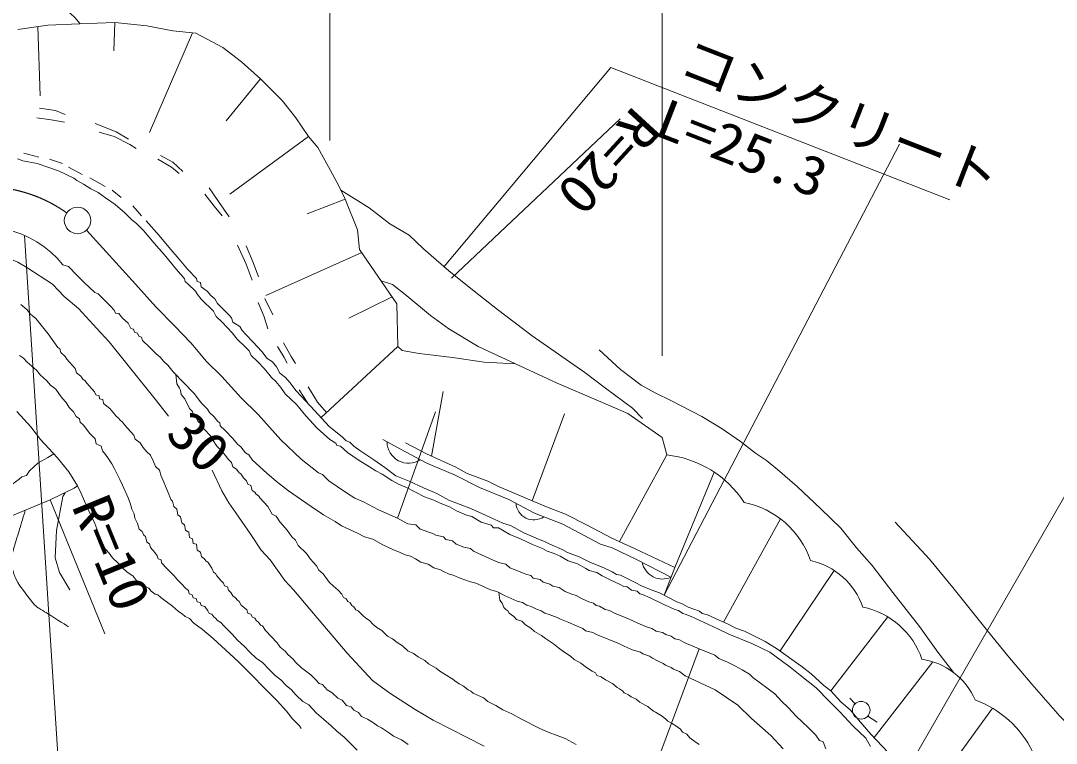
# Model space of a CAD drawing. Units: millimetres, scale not verified. Extents: x 40000 to 680000, y 20000 to 380000.
# Drawn here: x 237060 to 304489, y 293704 to 340715 of the extents above; entities that cross this region are included whole.
import ezdxf
from ezdxf.enums import TextEntityAlignment as Align

# ---------------------------------------------------------------- set-up
doc = ezdxf.new("R2010")
doc.units = ezdxf.units.MM
doc.header["$LTSCALE"] = 1000
doc.linetypes.add('CHAIN', pattern=[18.5, 12, -1.5, 3.5, -1.5])
for name, color, linetype, lineweight in [('M-BGD', 7, 'Continuous', 13), ('M-BMK', 2, 'CHAIN', 13), ('M-STR-HTXT', 7, 'Continuous', 13), ('M-WORK', 1, 'Continuous', 13)]:
    doc.layers.add(name, color=color, linetype=linetype, lineweight=lineweight)
doc.styles.add('ＭＳ ゴシック', font='')
doc.styles.get('ＭＳ ゴシック').set_extended_font_data('MS Gothic')

msp = doc.modelspace()

# ---------------------------------------------------------------- linework, layer by layer
at = {"layer": 'M-BGD'}
msp.add_circle((240760, 327718), 860, dxfattribs=at)
at = {"layer": 'M-BMK'}
msp.add_lwpolyline([(241336, 327080), (244531, 323574), (245859, 322108), (247094, 320836), (248129, 319753), (248501, 319319), (249144, 318568), (250147, 317561), (251384, 316201), (252523, 315088), (253996, 313440), (255331, 312196), (256444, 311294), (256708, 311186), (257129, 310785), (257658, 310412), (258279, 310003), (258822, 309644), (259389, 309412), (260358, 308883), (261600, 308344), (262271, 307990), (262784, 307914), (263069, 307629), (263886, 307353), (264085, 307239), (264585, 307138), (264748, 306964), (265171, 306878), (265418, 306665), (265907, 306456), (266337, 306374), (266533, 306213), (267072, 305960), (267541, 305751), (268162, 305458), (268649, 305347), (268906, 305120), (269370, 304944), (269949, 304696), (270281, 304610), (270423, 304437), (270876, 304361), (271070, 304194), (271503, 304066), (271697, 303931), (272129, 303845), (272503, 303585), (272870, 303430), (273237, 303326), (273611, 303094), (274050, 302908), (274351, 302825), (274538, 302673), (274742, 302624), (275116, 302399), (275407, 302337), (275762, 302152), (276056, 302035), (276635, 301809), (277243, 301523), (277812, 301275), (278163, 301179), (278430, 301004), (278850, 300910), (279056, 300779), (279407, 300680), (279649, 300489), (279955, 300426), (280255, 300258), (281226, 299845), (282248, 299429), (282525, 299228), (283089, 298990), (283556, 298733), (284032, 298474), (284517, 298202), (284725, 297984), (285147, 297674), (285723, 297245), (286173, 296916), (286595, 296453), (287040, 296033), (287562, 295472), (288341, 294725), (288835, 294221), (289063, 293875), (289300, 293801), (289485, 293338)], dxfattribs=at)
msp.add_arc((234738, 320750), 9163, 54.52303, 117.35774, dxfattribs=at)
at = {"layer": 'M-STR-HTXT'}
for p, q in [((257188, 332928), (257188, 342080)), ((278837, 318916), (278837, 342080))]:
    msp.add_line(p, q, dxfattribs=at)
at = {"layer": 'M-WORK'}
for p, q in [((243186, 340600), (243127, 338756)), ((238184, 340334), (238320, 335820)), ((248256, 339921), (245447, 333448)), ((252664, 336938), (250435, 334195)), ((265105, 323963), (276087, 334326)), ((250675, 329421), (255808, 333177)), ((278948, 303340), (294284, 332675)), ((237258, 332101), (238234, 331838)), ((238935, 331707), (239778, 331418)), ((240177, 331185), (241070, 330706)), ((241555, 330483), (242562, 329926)), ((243018, 329689), (243600, 329207)), ((255716, 328141), (258193, 329095)), ((244351, 328669), (244926, 328019)), ((253030, 322847), (259269, 325626)), ((252960, 322645), (253466, 321586)), ((258425, 321365), (261236, 322751)), ((256627, 314894), (261606, 319513)), ((255198, 316699), (255757, 315831)), ((263814, 312390), (264577, 316601)), ((261600, 308344), (264065, 315261)), ((270353, 309488), (272470, 315145)), ((276050, 306828), (279120, 312465)), ((238980, 309534), (242544, 300814)), ((282827, 301586), (286526, 308308)), ((286502, 299710), (290016, 304954)), ((289805, 297109), (293512, 301934)), ((281226, 299845), (274025, 280411)), ((292637, 294069), (296447, 299009)), ((291055, 296642), (291395, 296274)), ((292823, 295073), (292222, 295477)), ((297170, 291645), (300326, 295993))]:
    msp.add_line(p, q, dxfattribs=at)
for points in [[(237651, 344029), (238261, 343251), (238586, 342947), (238980, 342502), (239408, 342023), (239960, 341508), (240308, 341193), (240592, 340930), (240941, 340515)], [(236877, 340149), (238835, 340426), (240884, 340513), (243186, 340600), (245265, 340375), (246966, 340059), (248464, 339899), (250214, 338971), (251429, 338050), (252664, 336938), (254079, 335514), (254972, 334393), (255808, 333177), (256408, 332476), (257111, 331213), (257776, 329978), (258193, 329095), (258991, 327110), (259126, 325835), (261553, 322287), (261606, 319513)], [(264635, 324730), (275489, 337679), (297566, 329060)], [(238288, 335020), (239322, 334870), (239948, 334611)], [(238111, 334407), (239050, 334271), (239908, 334108)], [(241898, 334036), (243270, 333483), (244070, 333007)], [(242165, 333464), (243137, 333178), (244166, 332664), (244585, 332397)], [(246166, 331940), (246966, 331502), (247614, 330911)], [(236849, 331729), (237208, 331594), (238133, 331425), (239516, 330943), (240529, 330468), (240704, 330318), (241148, 330074), (241623, 329780), (242099, 329529), (242580, 329198), (243212, 328760), (243831, 328222), (244276, 327791), (244613, 327509), (245045, 327071), (245752, 326252), (246390, 325501), (247322, 324388), (247659, 324000), (247722, 323926), (247766, 323747), (247961, 323569), (248442, 323115), (248561, 322894), (248820, 322588), (249602, 321810), (249790, 321466), (250183, 321095), (250826, 320412), (251161, 319987), (251675, 319496), (251930, 319237), (252059, 318937), (252470, 318549), (252939, 318057), (253386, 317503), (253681, 317231), (253998, 316846), (254289, 316444), (255030, 315716), (255615, 315015), (256367, 314211), (257184, 313474), (257578, 313220), (257654, 313086), (257886, 313032), (258346, 312616), (259043, 312147), (259760, 311681), (260175, 311423), (260596, 311216), (261228, 310790), (261663, 310564), (262185, 310354), (263361, 309748), (263964, 309512), (264382, 309317), (264975, 309084), (265441, 308835), (266079, 308538), (266434, 308462), (267049, 308082), (267697, 307884), (267847, 307731), (268173, 307718), (268904, 307281), (269609, 307000), (270391, 306627), (271032, 306384), (271338, 306212), (271795, 306046), (272178, 305867), (272698, 305567), (273323, 305376), (273856, 305066), (274083, 304939), (274562, 304811), (274922, 304600), (275490, 304307), (275998, 304074), (276333, 303911), (276540, 303892), (276837, 303672), (277188, 303595), (277363, 303417), (277552, 303375), (278046, 303164), (278895, 302746), (279652, 302408), (279900, 302347), (280165, 302146), (280331, 302111), (280714, 301945), (282418, 301164), (283172, 300813), (284668, 300191), (285847, 299624), (286567, 299097), (287170, 298645), (287813, 298132), (288863, 297301), (289716, 296411), (290405, 295755), (291249, 294843), (292093, 294039), (292393, 293485)], [(245998, 331700), (246879, 331193), (247385, 330767)], [(249333, 329833), (249946, 328953), (250640, 327966)], [(249039, 329433), (249653, 328659), (250186, 328019)], [(257913, 329687), (259740, 328535), (261087, 327501), (262353, 326752), (263292, 325868), (264939, 324452), (266585, 323119), (268110, 321921), (270369, 320207), (273798, 317825), (275132, 316804), (276901, 315498), (277554, 314845)], [(245239, 327693), (246077, 326749), (246703, 325980), (247384, 325192), (247922, 324560), (248498, 323941)], [(237314, 326737), (240558, 276080), (248257, 272334)], [(251165, 326120), (251748, 324885), (252137, 323845)], [(251738, 326071), (252195, 324982), (252535, 324059)], [(225104, 323399), (225839, 322940), (227255, 322866), (228928, 323510), (230280, 324009), (232866, 325054), (234613, 325513), (235826, 325440), (236864, 325002), (237452, 324654), (239131, 323571), (239897, 322771), (240831, 321986), (242018, 320689), (242827, 319813), (244067, 318277), (245910, 315988), (246690, 314992)], [(286698, 293344), (285900, 294216), (284640, 295321), (283749, 296186), (282281, 297191), (280331, 298092), (279966, 298376), (279561, 298532), (279408, 298631), (279042, 298793), (278883, 298886), (278567, 299038), (278188, 299238), (277998, 299362), (277564, 299526), (277407, 299627), (276875, 299784), (276299, 300035), (276008, 300201), (275505, 300398), (275089, 300564), (274816, 300672), (274506, 300812), (274314, 300904), (273845, 301028), (273670, 301176), (273257, 301346), (272744, 301572), (272198, 301780), (271990, 301895), (271469, 302089), (271181, 302174), (270942, 302319), (270654, 302425), (270290, 302596), (270010, 302687), (269740, 302863), (269395, 302945), (269004, 303116), (268611, 303296), (268065, 303586), (267639, 303692), (267232, 303878), (266696, 304113), (266351, 304209), (265983, 304343), (265605, 304472), (265226, 304635), (264958, 304702), (264599, 304888), (264389, 304979), (263967, 305113), (263585, 305357), (263120, 305482), (262756, 305707), (262436, 305870), (262091, 305956), (261770, 306123), (261296, 306320), (260641, 306612), (259994, 306975), (259449, 307133), (258994, 307382), (257941, 307856), (257529, 308129), (256782, 308560), (255969, 309101), (255054, 309728), (254499, 310120), (253705, 310743), (253082, 311279), (252163, 312116), (251905, 312475), (251704, 312590), (251397, 312983), (251172, 313170), (250866, 313529), (250354, 314074), (250043, 314361), (250019, 314558), (249899, 314644), (249655, 314941), (249344, 315233), (249224, 315443), (248827, 315841), (248353, 316463), (246986, 317869), (246637, 318298), (246383, 318546), (246135, 318834), (245880, 319035), (245451, 319471), (244991, 319916), (244933, 320136), (244751, 320184), (244665, 320385), (244479, 320462), (244407, 320653), (244239, 320692), (244067, 321031), (243694, 321362), (243440, 321663), (243224, 321697), (243153, 321888), (242909, 322137), (242650, 322396), (242401, 322635), (242100, 322937), (241894, 323023), (241197, 323674), (240734, 324131), (240171, 324728), (239810, 324826)], [(248498, 323941), (248545, 323749), (248765, 323681), (248805, 323402), (249193, 323120), (249434, 322832), (249696, 322614), (249881, 322310), (250193, 321987), (250631, 321551), (250777, 321387), (250877, 321100), (251326, 320831), (251486, 320562), (251711, 320304), (252184, 319821), (252764, 319204), (253113, 318731), (253461, 318521), (253716, 318195), (253939, 317779), (254306, 317498), (254583, 317180), (255003, 316644), (256213, 315339), (257139, 314311), (257997, 313637), (258251, 313374), (258494, 313294), (258749, 313026), (259199, 312713), (260060, 312137), (260767, 311649), (261486, 311099), (262362, 310749), (263294, 310323), (264145, 309960), (264939, 309529), (266415, 308953), (267597, 308422), (268452, 308029), (268950, 307863), (269818, 307397), (270779, 306989), (271162, 306829), (271516, 306660), (272317, 306303), (272671, 306114), (273421, 305840), (274155, 305473), (274876, 305173), (275345, 304959), (275572, 304854), (275843, 304688), (276114, 304640), (276769, 304305), (277072, 304168), (277487, 303938), (278103, 303683), (278651, 303485), (279245, 303194), (279791, 302910), (280091, 302808), (280522, 302553), (281252, 302298), (281425, 302148), (281769, 302071), (282583, 301691), (283071, 301481), (283617, 301190), (284191, 301005), (285532, 300325), (286346, 299821), (287277, 299161), (287865, 298739), (288538, 298219), (289355, 297469), (289805, 297109), (290469, 296407), (291084, 295854), (291713, 295092), (292418, 294300), (293942, 292689)], [(260530, 323783), (261260, 323549), (262194, 322806), (263737, 321530), (264938, 320673), (266843, 319510), (268672, 318672), (271987, 317129), (274368, 316119), (276597, 315167), (278826, 313604), (279120, 312465)], [(252513, 322373), (252912, 321450), (253155, 320662)], [(262293, 293613), (261856, 293928), (261336, 294167), (261080, 294352), (260556, 294701), (260290, 294831), (260030, 295029), (259630, 295278), (259247, 295439), (259062, 295706), (258748, 295849), (258575, 296065), (258282, 296160), (257984, 296502), (257699, 296629), (257342, 296990), (257010, 297191), (256713, 297519), (256489, 297600), (256224, 297879), (255954, 298154), (255344, 298613), (254944, 298986), (254800, 299167), (254455, 299478), (254277, 299697), (253959, 299957), (253761, 300241), (252998, 301037), (252796, 301336), (252669, 301394), (252536, 301590), (252408, 301660), (252302, 301835), (252150, 301909), (252044, 302095), (251851, 302161), (251776, 302389), (251422, 302699), (251282, 302934), (251165, 303004), (251050, 303166), (250876, 303291), (250745, 303516), (250579, 303663), (250529, 303872), (250327, 303940), (250271, 304130), (250100, 304298), (249839, 304593), (249743, 304758), (249603, 304832), (249504, 305104), (249269, 305457), (249122, 305564), (248996, 305735), (248826, 305825), (248762, 306148), (248552, 306258), (248515, 306666), (248293, 306711), (248238, 306996), (248059, 307098), (248006, 307438), (247798, 307565), (247735, 307916), (247553, 308048), (247474, 308431), (247299, 308573), (247219, 308938), (247025, 309105), (246949, 309463), (246830, 309567), (246713, 309916), (246539, 310319), (246331, 310790), (246205, 311078), (246087, 311466), (245830, 311713), (245693, 312089), (245508, 312448), (245266, 312660), (245022, 312975), (244834, 313259), (244519, 313481), (244426, 313752), (243822, 314427), (243679, 314593), (243529, 314720), (243423, 314846), (243252, 315003), (243071, 315219), (242872, 315483), (242460, 315814), (242410, 316067), (242193, 316121), (242167, 316317), (241954, 316376), (241867, 316568), (241372, 317143), (241255, 317277), (241112, 317401), (240979, 317584), (240698, 317814), (240607, 318077), (240073, 318703), (239952, 318872), (239662, 319129), (239607, 319375), (239484, 319457), (238858, 320336), (238390, 320903), (238041, 321333), (237692, 321620), (237467, 321931), (237060, 322262)], [(254166, 319768), (254661, 318864), (254943, 318417)], [(258976, 293265), (258511, 293706), (258131, 294107), (257639, 294500), (257283, 294831), (256771, 295266), (256326, 295669), (255820, 296206), (255437, 296428), (254996, 296838), (254671, 297194), (254357, 297447), (253998, 297823), (253625, 298114), (253290, 298469), (252791, 298975), (252411, 299225), (251956, 299656), (251628, 300001), (251184, 300422), (250828, 300805), (250279, 301334), (250093, 301561), (249866, 301683), (249751, 301837), (249627, 301922), (249502, 302096), (249322, 302157), (249243, 302313), (249046, 302594), (248806, 302665), (248740, 302858), (248555, 302914), (248481, 303119), (248298, 303170), (248230, 303368), (248039, 303424), (247983, 303651), (247803, 303778), (247531, 304069), (247263, 304347), (247060, 304597), (246801, 304860), (246581, 305078), (246235, 305449), (246213, 305647), (246012, 305708), (245951, 305908), (245785, 306123), (245512, 306431), (245441, 306689), (245273, 306780), (245192, 307154), (245072, 307249), (244971, 307479), (244766, 307628), (244675, 308011), (244488, 308346), (244440, 308638), (244287, 308939), (244210, 309260), (244048, 309672), (243689, 310500), (243521, 310873), (243167, 311562), (242985, 311893), (242770, 312209), (242578, 312486), (242377, 312740), (242300, 313042), (241980, 313180), (241898, 313515), (241530, 313889), (241310, 314215), (241122, 314417), (240937, 314598), (240879, 314807), (240670, 314971), (240492, 315278), (240209, 315549), (240021, 315873), (239757, 316157), (239532, 316458), (239337, 316735), (239005, 317002), (238738, 317299), (238352, 317662), (238085, 317973), (237488, 318498), (237248, 318760), (236978, 318941)], [(253787, 319525), (254224, 318796), (254399, 318436)], [(261606, 319513), (261887, 319249), (262998, 319062), (265178, 318812), (267247, 318499), (269280, 318389)], [(274735, 319306), (276109, 318013), (277451, 316999), (278378, 316498), (279430, 315993), (281414, 314956), (282728, 314158), (283938, 313329), (284900, 312581), (285614, 312099), (286343, 311514), (287613, 310413), (289150, 308955), (290460, 307691), (291481, 306421), (292508, 305270), (293852, 303505), (295572, 301295), (296768, 299623), (297818, 298297)], [(273236, 293619), (272989, 293762), (272507, 294004), (271991, 294199), (271405, 294423), (270867, 294672), (269676, 295281), (269042, 295624), (268444, 295873), (267994, 296160), (267467, 296428), (267185, 296658), (266511, 296963), (266368, 297104), (266187, 297191), (265882, 297425), (265606, 297581), (265330, 297769), (265190, 297882), (264704, 298170), (264355, 298392), (264106, 298580), (263615, 298881), (263366, 299093), (262948, 299320), (262633, 299535), (262269, 299711), (261913, 300051), (261581, 300265), (261261, 300507), (260934, 300681), (260567, 301032), (260247, 301242), (260006, 301435), (259773, 301692), (259537, 301848), (259329, 302012), (259041, 302324), (258889, 302395), (258745, 302583), (258626, 302669), (258501, 302842), (258350, 302923), (258247, 303091), (258071, 303194), (257959, 303406), (257722, 303658), (257417, 303934), (257153, 304176), (257045, 304327), (256760, 304727), (256479, 304967), (256315, 305253), (255934, 305685), (255663, 306049), (255133, 306569), (254955, 306911), (254703, 307145), (254408, 307560), (253934, 308108), (253692, 308474), (253438, 308608), (253153, 309119), (252636, 309675), (252559, 309784), (252372, 309941), (252310, 310051), (252139, 310145), (252041, 310478), (251849, 310560), (251760, 310785), (251573, 310966), (251383, 311226), (251282, 311289), (251109, 311532), (250863, 311690), (250785, 311969), (250598, 312174), (250368, 312449), (250148, 312703), (249831, 313045), (249545, 313475), (249433, 313681), (248991, 314158), (248820, 314463), (248603, 314671), (248513, 314849), (248303, 315025), (248251, 315291), (248046, 315479), (247736, 316114), (247497, 316405), (247462, 316682), (247395, 316810), (247228, 317098), (247155, 317695)], [(294738, 291882), (309783, 318017), (338388, 309865)], [(255779, 316891), (256382, 315899), (256980, 315221)], [(255324, 294664), (255221, 294843), (254761, 295299), (254368, 295795), (253764, 296465), (253273, 296938), (252831, 297403), (252196, 298055), (251221, 299015), (249582, 300522), (248893, 301106), (248328, 301517), (248050, 301813), (247778, 301958), (247566, 302127), (247325, 302277), (246943, 302624), (246534, 302919), (246179, 303186), (245988, 303363), (245819, 303412), (245560, 303591), (245410, 303805), (245158, 303923), (245068, 304080), (244829, 304172), (244609, 304294), (244353, 304593), (243986, 304833), (243690, 305117), (243386, 305449), (243039, 305761), (242809, 306081), (242557, 306352), (242391, 306754), (242139, 307306), (241877, 308011), (241500, 308822), (241220, 309451), (240990, 309952), (240765, 310464), (240189, 311365), (239427, 312301), (238355, 313476), (237711, 314302), (236815, 315290)], [(260637, 313471), (262115, 312655), (263505, 311935), (265352, 311138), (266926, 310341), (268851, 309573), (270513, 308669), (272360, 307960), (274819, 306667), (275573, 306419), (277155, 305655), (279400, 304509)], [(262120, 313257), (263491, 312538), (265386, 311673), (266125, 311265), (267486, 310749), (268166, 310419), (269910, 309679), (271299, 309080), (272523, 308617), (273939, 307896), (275504, 307079), (277069, 306358), (279641, 305133)], [(230750, 306157), (231821, 307009), (232782, 307752), (233941, 308631), (234128, 308811), (234422, 308998), (234848, 309304), (235177, 309568), (235541, 309840), (235740, 310033), (236097, 310291), (236327, 310304), (236484, 310537), (236961, 310888), (237143, 311047), (237426, 311134), (237636, 311419), (238192, 311940), (238829, 312294), (239217, 312531)], [(249536, 311465), (250166, 310132), (250615, 309354), (251077, 308691), (252035, 307297), (252706, 306278), (253302, 305642), (254260, 304301), (254823, 303678), (256117, 302143), (258321, 299570), (259971, 297796), (261088, 296970), (262748, 295891), (263912, 295207), (267242, 293508)], [(282213, 311346), (279641, 305133), (278948, 303340)], [(230750, 306157), (233819, 307450), (236111, 308345), (238980, 309534), (240537, 310294), (240765, 310464)], [(240268, 303695), (239587, 304811), (239301, 305777), (239383, 307546), (239805, 309750), (239946, 310006)], [(293997, 308090), (296240, 305680), (297761, 303840), (300002, 301027), (301336, 299397), (302905, 297550), (304711, 295460), (305928, 294213), (307217, 292926), (308947, 291186), (311270, 289184), (313214, 287852), (314673, 286744), (315110, 286316), (315489, 285931)], [(281232, 293616), (280964, 293812), (280634, 294056), (280425, 294300), (280144, 294433), (280022, 294614), (279709, 294832), (279428, 295005), (279189, 295151), (279076, 295272), (278825, 295469), (278396, 295735), (278266, 295795), (278072, 295955), (277904, 296093), (277681, 296208), (277367, 296382), (277140, 296567), (276804, 296719), (276627, 296862), (276345, 296977), (276242, 297126), (276045, 297239), (275891, 297328), (275621, 297577), (275262, 297760), (275146, 297831), (274846, 298026), (274565, 298114), (274486, 298281), (274258, 298388), (273906, 298638), (273530, 298918), (273099, 299158), (272857, 299373), (272433, 299650), (272077, 299923), (271752, 300170), (271229, 300522), (270973, 300724), (270511, 300977), (270265, 301202), (269930, 301414), (269684, 301654), (269342, 301766), (269165, 301943), (268875, 302168), (268773, 302311), (268639, 302404), (268528, 302540), (268408, 302829), (268256, 303019), (268181, 303525)]]:
    msp.add_lwpolyline(points, dxfattribs=at)
msp.add_circle((291785, 295851), 575, dxfattribs=at)
for centre, radius, start, end in [((234669, 320698), 6594, 38.76832, 116.60953), ((262317, 313325), 1402, 180.29295, 303.2434), ((278401, 305645), 6858, 32.85457, 83.9778), ((270462, 309388), 1152, 183.2657, 304.461), ((283055, 303722), 5750, 18.99468, 78.91382), ((278845, 305734), 1344, 191.54254, 294.3648), ((287470, 301023), 4684, 19.2728, 77.38201), ((290840, 297504), 5173, 18.79838, 78.28074), ((295095, 294729), 4488, 23.51371, 81.76711), ((296913, 290213), 6712, 26.03701, 69.98857)]:
    msp.add_arc(centre, radius, start, end, dxfattribs=at)
msp.add_open_spline([(237354, 308860), (237281, 308616), (237061, 307882), (236987, 307638), (236919, 307415), (236707, 306746), (236647, 306520), (236593, 306318), (236401, 305709), (236414, 305500), (236429, 305252), (236662, 304531), (236783, 304314), (236977, 303964), (237696, 302993), (237969, 302700), (238104, 302556), (238629, 302263), (238795, 302156), (239070, 301979), (239898, 301454), (240175, 301281)], degree=3, knots=[0, 0, 0, 0, 1, 1, 1, 2, 2, 2, 3, 3, 3, 4, 4, 4, 5, 5, 5, 6, 6, 6, 7, 7, 7, 7], dxfattribs=at)

# ---------------------------------------------------------------- texts
at = {"layer": 'M-WORK', "style": 'ＭＳ ゴシック'}
for s, rotation, width, p in [('コンクリート', 338.673, 1.05, (289708, 332504)), ('L=25.3', 338.673, 1.1, (283290, 330501)), ('R=20', 227.512, 1.1, (273829, 332928)), ('R=10', 292.229, 1.1, (241086, 305307))]:
    msp.add_text(s, height=2566, rotation=rotation, dxfattribs=dict(at, width=width)).set_placement(p, align=Align.BOTTOM_CENTER)
at = {"layer": 'M-WORK', "style": 'ＭＳ ゴシック', "width": 1.1}
msp.add_text('30', height=2566, rotation=316.315, dxfattribs=at).set_placement((245851, 313170), align=Align.BOTTOM_LEFT)

doc.saveas('drawing.dxf')
